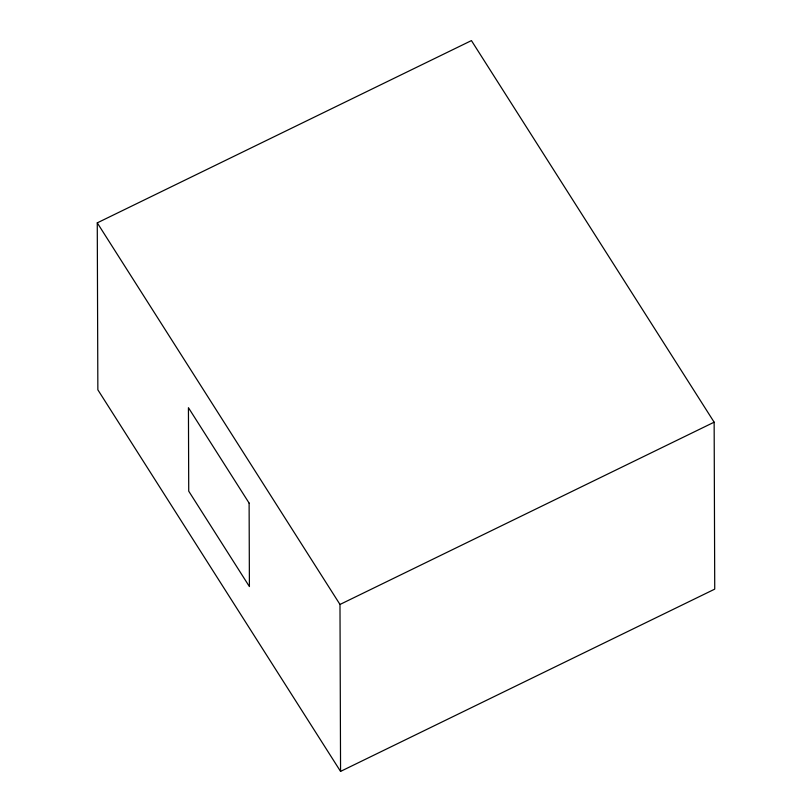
<?xml version="1.0" encoding="UTF-8"?>
<svg xmlns="http://www.w3.org/2000/svg" width="812" height="812" viewBox="0 0 812 812"><rect width="100%" height="100%" fill="white"/><g stroke="black" fill="none" stroke-linecap="round" stroke-linejoin="round"><path stroke-width="1.22" d="M97.267 222.864L471.437 40.6L714.144 422.189L714.733 589.136L340.563 771.4L97.856 389.811L97.267 222.864L339.984 604.463L340.563 771.4M339.984 604.463L714.144 422.189M249.111 503.095L188.435 407.695L188.729 491.169L249.406 586.568L249.111 503.095"/></g></svg>
